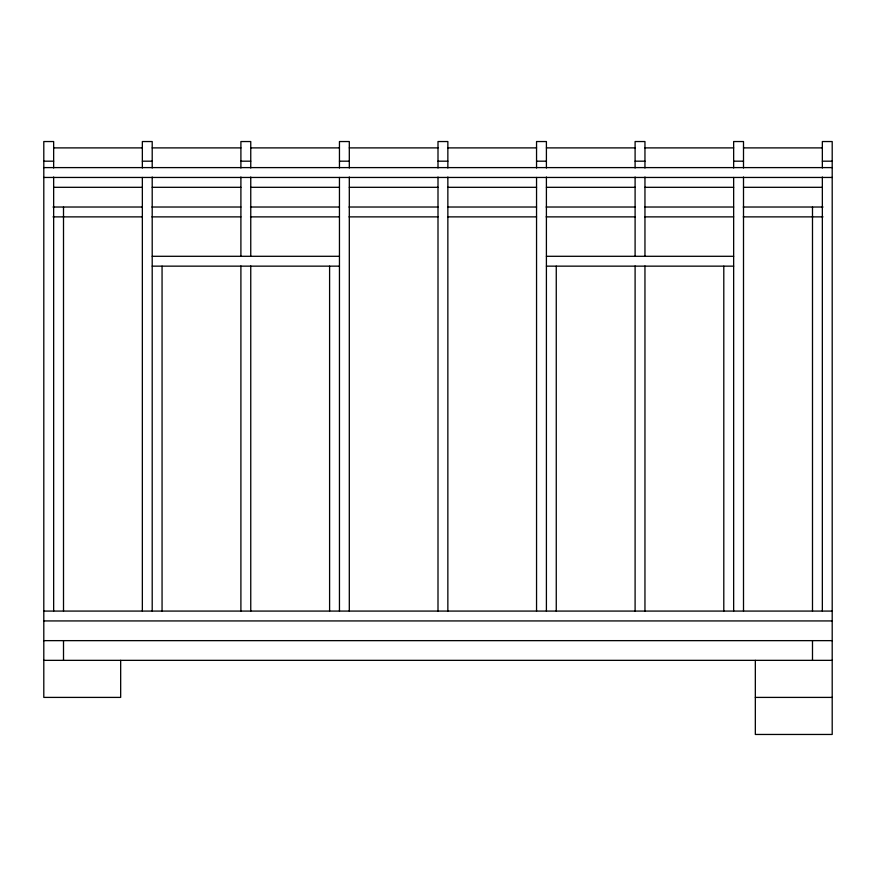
<?xml version="1.0" encoding="UTF-8"?>
<svg xmlns="http://www.w3.org/2000/svg" width="876" height="876" viewBox="0 0 876 876"><rect width="100%" height="100%" fill="white"/><g stroke="black" fill="none" stroke-linecap="round" stroke-linejoin="round"><path stroke-width="1.31" d="M53.655 147.891L142.35 147.891M152.205 147.891L240.9 147.891M250.755 147.891L339.45 147.891M349.305 147.891L438 147.891M447.855 147.891L536.55 147.891M546.405 147.891L635.1 147.891M644.955 147.891L733.65 147.891M743.505 147.891L822.345 147.891M43.8 161.184L53.655 161.184M142.35 161.184L152.205 161.184M240.9 161.184L250.755 161.184M339.45 161.184L349.305 161.184M438 161.184L447.855 161.184M536.55 161.184L546.405 161.184M635.1 161.184L644.955 161.184M733.65 161.184L743.505 161.184M822.345 161.184L832.2 161.184M43.8 167.601L832.2 167.601M43.8 177.456L832.2 177.456M53.655 187.311L142.35 187.311M152.205 187.311L240.9 187.311M250.755 187.311L339.45 187.311M349.305 187.311L438 187.311M447.855 187.311L536.55 187.311M546.405 187.311L635.1 187.311M644.955 187.311L733.65 187.311M743.505 187.311L822.345 187.311M52.998 207.021L142.35 207.021M151.931 207.021L240.9 207.021M250.481 207.021L339.45 207.021M349.031 207.021L438 207.021M447.581 207.021L536.55 207.021M546.131 207.021L635.1 207.021M644.681 207.021L733.65 207.021M743.231 207.021L823.002 207.021M52.998 216.876L142.35 216.876M151.931 216.876L240.9 216.876M250.481 216.876L339.45 216.876M349.031 216.876L438 216.876M447.581 216.876L536.55 216.876M546.131 216.876L635.1 216.876M644.681 216.876L733.65 216.876M743.231 216.876L823.002 216.876M152.205 256.296L339.45 256.296M546.405 256.296L733.65 256.296M152.205 266.151L339.45 266.151M546.405 266.151L733.65 266.151M43.8 611.076L832.2 611.076M43.8 620.931L832.2 620.931M43.8 640.641L832.2 640.641M43.8 660.351L832.2 660.351M755.331 697.405L832.2 697.405M822.345 168.006L822.345 141.54L832.2 141.54L832.2 734.46L755.331 734.46L755.331 660.351M822.345 177.007L822.345 611.076M812.49 207.021L812.49 611.076M812.49 640.641L812.49 660.351M743.505 168.006L743.505 141.54L733.65 141.54L733.65 168.006M743.505 177.007L743.505 611.076M733.65 177.456L733.65 611.076M723.795 266.151L723.795 611.076M644.955 168.006L644.955 141.54L635.1 141.54L635.1 168.006M644.955 177.007L644.955 256.427M644.955 265.976L644.955 611.076M635.1 177.007L635.1 256.427M635.1 265.976L635.1 611.076M556.26 266.151L556.26 611.076M546.405 168.006L546.405 141.54L536.55 141.54L536.55 168.006M546.405 177.007L546.405 611.076M536.55 177.456L536.55 611.076M447.855 168.006L447.855 141.54L438 141.54L438 168.006M447.855 177.007L447.855 611.076M438 177.007L438 611.076M349.305 168.006L349.305 141.54L339.45 141.54L339.45 168.006M349.305 177.007L349.305 611.076M339.45 177.456L339.45 611.076M329.595 266.151L329.595 611.076M250.755 168.006L250.755 141.54L240.9 141.54L240.9 168.006M250.755 177.007L250.755 256.427M250.755 265.976L250.755 611.076M240.9 177.007L240.9 256.427M240.9 265.976L240.9 611.076M162.06 266.151L162.06 611.076M152.205 168.006L152.205 141.54L142.35 141.54L142.35 168.006M152.205 177.007L152.205 611.076M142.35 177.456L142.35 611.076M120.669 660.351L120.669 697.405L43.8 697.405L43.8 141.54L53.655 141.54L53.655 168.006M63.51 207.021L63.51 611.076M63.51 640.641L63.51 660.351M53.655 177.007L53.655 611.076"/></g></svg>
